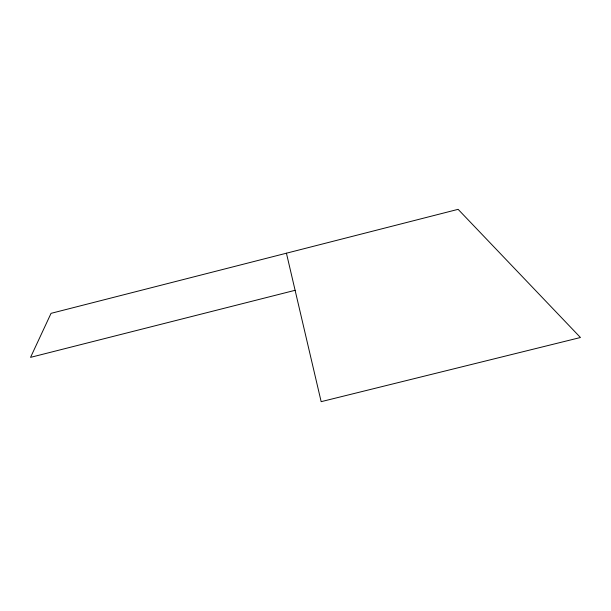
<?xml version="1.0" encoding="UTF-8"?>
<svg xmlns="http://www.w3.org/2000/svg" width="611" height="611" viewBox="0 0 611 611"><rect width="100%" height="100%" fill="white"/><g stroke="black" fill="none" stroke-linecap="round" stroke-linejoin="round"><path stroke-width="0.92" d="M295.113 290.301L30.55 357.359L51.049 313.344L458.12 209.336L580.45 337.509L321.157 401.664L286.429 253.206"/></g></svg>
